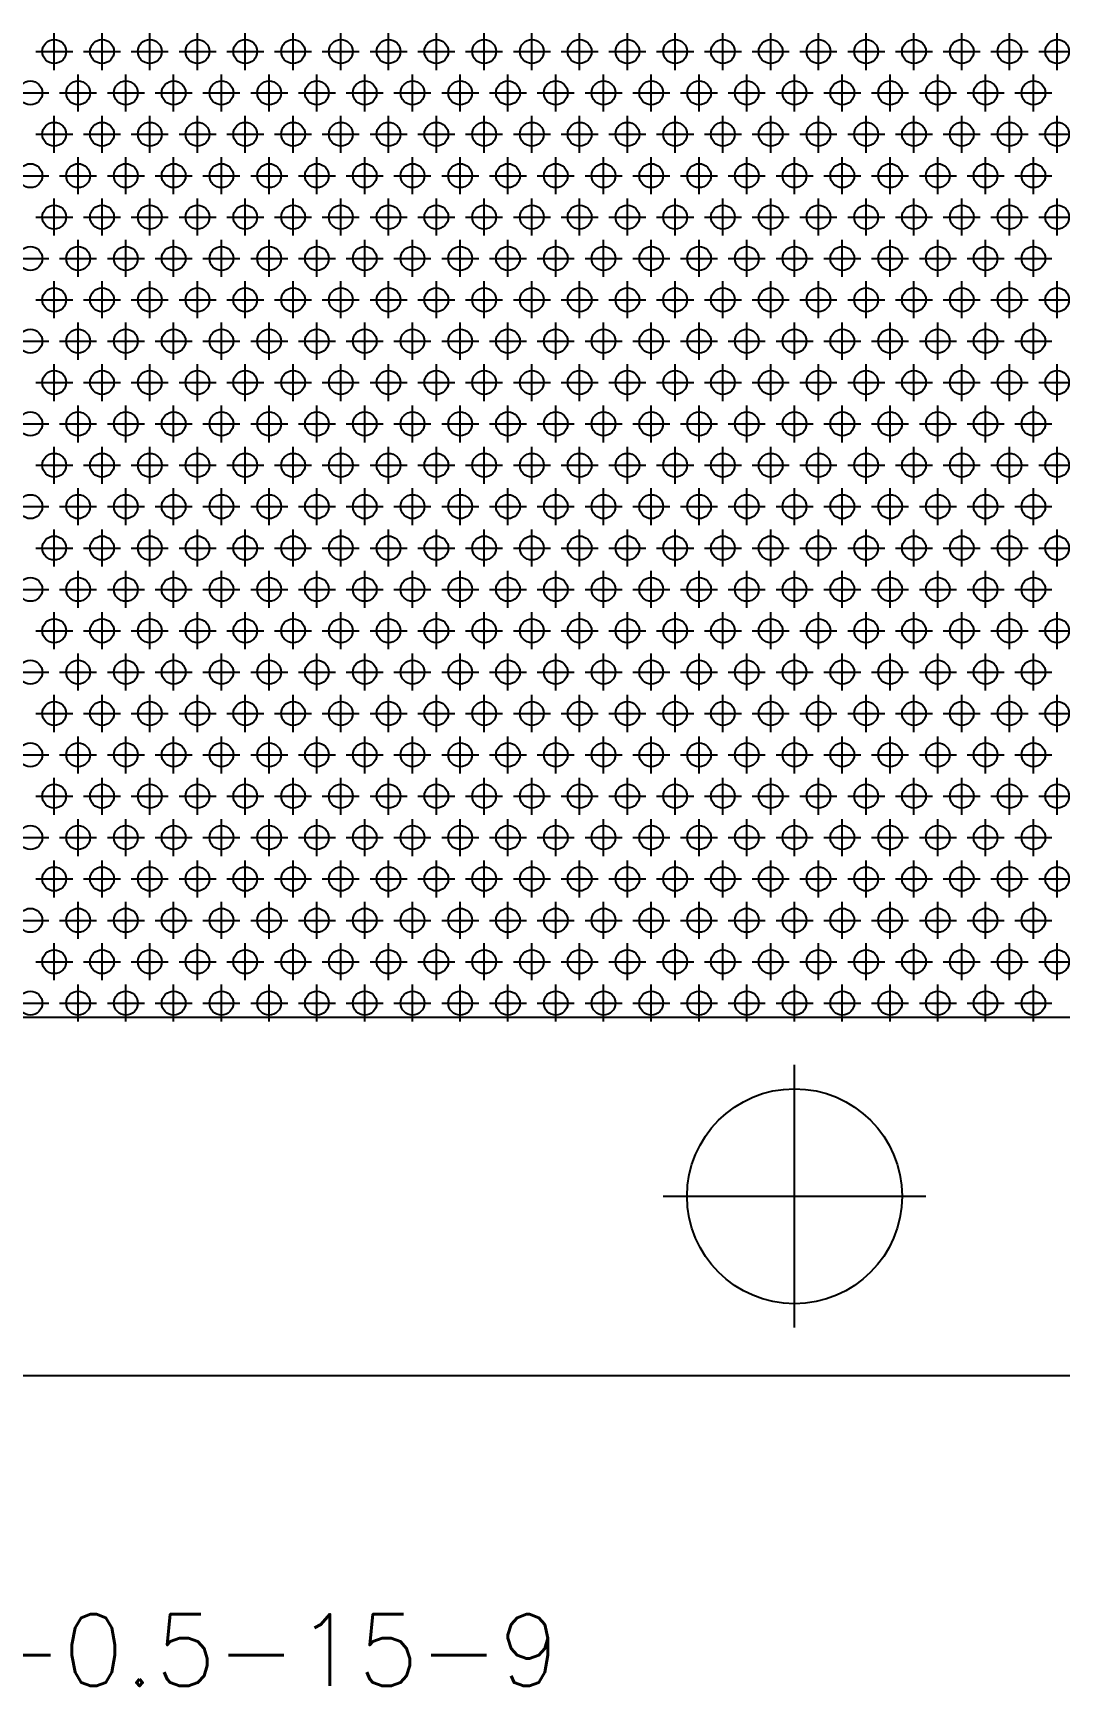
# Model space of a CAD drawing. Extents: x 0 to 172, y -8 to 133.
# Drawn here: x 43.1 to 86.1, y -3 to 66.2 of the extents above; entities that cross this region are included whole.
import ezdxf

# ---------------------------------------------------------------- set-up
doc = ezdxf.new("R2010")
doc.units = 0
doc.header["$LTSCALE"] = 0.5
doc.linetypes.add('CENTER', pattern=[50.8, 31.75, -6.35, 6.35, -6.35])
for name, color, linetype in [('MSM_CENTER', 1, 'CENTER'), ('MSM_CONTINUOUS', 7, 'CONTINUOUS'), ('MSM_PART_NUMBER', 7, 'CONTINUOUS')]:
    doc.layers.add(name, color=color, linetype=linetype)
doc.styles.get("Standard").update_dxf_attribs({"font": 'txt.shx', "height": 3, "bigfont": 'bigfont.shx'})

# ---------------------------------------------------------------- blocks, each defined once
blk = doc.blocks.new('*U35')
at = {"layer": 'MSM_PART_NUMBER'}
blk.add_text('PMUF8H1-150-100-0.5-15-9', height=3, dxfattribs=at).set_placement((0, -3))

msp = doc.modelspace()

# ---------------------------------------------------------------- linework, layer by layer
at = {"layer": 'MSM_CENTER'}
for p, q in [((44, 64.651), (44, 66.201)), ((46, 64.651), (46, 66.201)), ((48, 64.651), (48, 66.201)), ((50, 64.651), (50, 66.201)), ((52, 64.651), (52, 66.201)), ((54, 64.651), (54, 66.201)), ((56, 64.651), (56, 66.201)), ((58, 64.651), (58, 66.201)), ((60, 64.651), (60, 66.201)), ((62, 64.651), (62, 66.201)), ((64, 64.651), (64, 66.201)), ((66, 64.651), (66, 66.201)), ((68, 64.651), (68, 66.201)), ((70, 64.651), (70, 66.201)), ((72, 64.651), (72, 66.201)), ((74, 64.651), (74, 66.201)), ((76, 64.651), (76, 66.201)), ((78, 64.651), (78, 66.201)), ((80, 64.651), (80, 66.201)), ((82, 64.651), (82, 66.201)), ((84, 64.651), (84, 66.201)), ((86, 64.651), (86, 66.201)), ((43.225, 65.426), (44.775, 65.426)), ((45.225, 65.426), (46.775, 65.426)), ((47.225, 65.426), (48.775, 65.426)), ((49.225, 65.426), (50.775, 65.426)), ((51.225, 65.426), (52.775, 65.426)), ((53.225, 65.426), (54.775, 65.426)), ((55.225, 65.426), (56.775, 65.426)), ((57.225, 65.426), (58.775, 65.426)), ((59.225, 65.426), (60.775, 65.426)), ((61.225, 65.426), (62.775, 65.426)), ((63.225, 65.426), (64.775, 65.426)), ((65.225, 65.426), (66.775, 65.426)), ((67.225, 65.426), (68.775, 65.426)), ((69.225, 65.426), (70.775, 65.426)), ((71.225, 65.426), (72.775, 65.426)), ((73.225, 65.426), (74.775, 65.426)), ((75.225, 65.426), (76.775, 65.426)), ((77.225, 65.426), (78.775, 65.426)), ((79.225, 65.426), (80.775, 65.426)), ((81.225, 65.426), (82.775, 65.426)), ((83.225, 65.426), (84.775, 65.426)), ((85.225, 65.426), (86.775, 65.426)), ((45, 62.919), (45, 64.469)), ((47, 62.919), (47, 64.469)), ((49, 62.919), (49, 64.469)), ((51, 62.919), (51, 64.469)), ((53, 62.919), (53, 64.469)), ((55, 62.919), (55, 64.469)), ((57, 62.919), (57, 64.469)), ((59, 62.919), (59, 64.469)), ((61, 62.919), (61, 64.469)), ((63, 62.919), (63, 64.469)), ((65, 62.919), (65, 64.469)), ((67, 62.919), (67, 64.469)), ((69, 62.919), (69, 64.469)), ((71, 62.919), (71, 64.469)), ((73, 62.919), (73, 64.469)), ((75, 62.919), (75, 64.469)), ((77, 62.919), (77, 64.469)), ((79, 62.919), (79, 64.469)), ((81, 62.919), (81, 64.469)), ((83, 62.919), (83, 64.469)), ((85, 62.919), (85, 64.469)), ((42.225, 63.694), (43.775, 63.694)), ((44.225, 63.694), (45.775, 63.694)), ((46.225, 63.694), (47.775, 63.694)), ((48.225, 63.694), (49.775, 63.694)), ((50.225, 63.694), (51.775, 63.694)), ((52.225, 63.694), (53.775, 63.694)), ((54.225, 63.694), (55.775, 63.694)), ((56.225, 63.694), (57.775, 63.694)), ((58.225, 63.694), (59.775, 63.694)), ((60.225, 63.694), (61.775, 63.694)), ((62.225, 63.694), (63.775, 63.694)), ((64.225, 63.694), (65.775, 63.694)), ((66.225, 63.694), (67.775, 63.694)), ((68.225, 63.694), (69.775, 63.694)), ((70.225, 63.694), (71.775, 63.694)), ((72.225, 63.694), (73.775, 63.694)), ((74.225, 63.694), (75.775, 63.694)), ((76.225, 63.694), (77.775, 63.694)), ((78.225, 63.694), (79.775, 63.694)), ((80.225, 63.694), (81.775, 63.694)), ((82.225, 63.694), (83.775, 63.694)), ((84.225, 63.694), (85.775, 63.694)), ((44, 61.187), (44, 62.737)), ((46, 61.187), (46, 62.737)), ((48, 61.187), (48, 62.737)), ((50, 61.187), (50, 62.737)), ((52, 61.187), (52, 62.737)), ((54, 61.187), (54, 62.737)), ((56, 61.187), (56, 62.737)), ((58, 61.187), (58, 62.737)), ((60, 61.187), (60, 62.737)), ((62, 61.187), (62, 62.737)), ((64, 61.187), (64, 62.737)), ((66, 61.187), (66, 62.737)), ((68, 61.187), (68, 62.737)), ((70, 61.187), (70, 62.737)), ((72, 61.187), (72, 62.737)), ((74, 61.187), (74, 62.737)), ((76, 61.187), (76, 62.737)), ((78, 61.187), (78, 62.737)), ((80, 61.187), (80, 62.737)), ((82, 61.187), (82, 62.737)), ((84, 61.187), (84, 62.737)), ((86, 61.187), (86, 62.737)), ((43.225, 61.962), (44.775, 61.962)), ((45.225, 61.962), (46.775, 61.962)), ((47.225, 61.962), (48.775, 61.962)), ((49.225, 61.962), (50.775, 61.962)), ((51.225, 61.962), (52.775, 61.962)), ((53.225, 61.962), (54.775, 61.962)), ((55.225, 61.962), (56.775, 61.962)), ((57.225, 61.962), (58.775, 61.962)), ((59.225, 61.962), (60.775, 61.962)), ((61.225, 61.962), (62.775, 61.962)), ((63.225, 61.962), (64.775, 61.962)), ((65.225, 61.962), (66.775, 61.962)), ((67.225, 61.962), (68.775, 61.962)), ((69.225, 61.962), (70.775, 61.962)), ((71.225, 61.962), (72.775, 61.962)), ((73.225, 61.962), (74.775, 61.962)), ((75.225, 61.962), (76.775, 61.962)), ((77.225, 61.962), (78.775, 61.962)), ((79.225, 61.962), (80.775, 61.962)), ((81.225, 61.962), (82.775, 61.962)), ((83.225, 61.962), (84.775, 61.962)), ((85.225, 61.962), (86.775, 61.962)), ((45, 59.454), (45, 61.004)), ((47, 59.454), (47, 61.004)), ((49, 59.454), (49, 61.004)), ((51, 59.454), (51, 61.004)), ((53, 59.454), (53, 61.004)), ((55, 59.454), (55, 61.004)), ((57, 59.454), (57, 61.004)), ((59, 59.454), (59, 61.004)), ((61, 59.454), (61, 61.004)), ((63, 59.454), (63, 61.004)), ((65, 59.454), (65, 61.004)), ((67, 59.454), (67, 61.004)), ((69, 59.454), (69, 61.004)), ((71, 59.454), (71, 61.004)), ((73, 59.454), (73, 61.004)), ((75, 59.454), (75, 61.004)), ((77, 59.454), (77, 61.004)), ((79, 59.454), (79, 61.004)), ((81, 59.454), (81, 61.004)), ((83, 59.454), (83, 61.004)), ((85, 59.454), (85, 61.004)), ((42.225, 60.229), (43.775, 60.229)), ((44.225, 60.229), (45.775, 60.229)), ((46.225, 60.229), (47.775, 60.229)), ((48.225, 60.229), (49.775, 60.229)), ((50.225, 60.229), (51.775, 60.229)), ((52.225, 60.229), (53.775, 60.229)), ((54.225, 60.229), (55.775, 60.229)), ((56.225, 60.229), (57.775, 60.229)), ((58.225, 60.229), (59.775, 60.229)), ((60.225, 60.229), (61.775, 60.229)), ((62.225, 60.229), (63.775, 60.229)), ((64.225, 60.229), (65.775, 60.229)), ((66.225, 60.229), (67.775, 60.229)), ((68.225, 60.229), (69.775, 60.229)), ((70.225, 60.229), (71.775, 60.229)), ((72.225, 60.229), (73.775, 60.229)), ((74.225, 60.229), (75.775, 60.229)), ((76.225, 60.229), (77.775, 60.229)), ((78.225, 60.229), (79.775, 60.229)), ((80.225, 60.229), (81.775, 60.229)), ((82.225, 60.229), (83.775, 60.229)), ((84.225, 60.229), (85.775, 60.229)), ((44, 57.722), (44, 59.272)), ((46, 57.722), (46, 59.272)), ((48, 57.722), (48, 59.272)), ((50, 57.722), (50, 59.272)), ((52, 57.722), (52, 59.272)), ((54, 57.722), (54, 59.272)), ((56, 57.722), (56, 59.272)), ((58, 57.722), (58, 59.272)), ((60, 57.722), (60, 59.272)), ((62, 57.722), (62, 59.272)), ((64, 57.722), (64, 59.272)), ((66, 57.722), (66, 59.272)), ((68, 57.722), (68, 59.272)), ((70, 57.722), (70, 59.272)), ((72, 57.722), (72, 59.272)), ((74, 57.722), (74, 59.272)), ((76, 57.722), (76, 59.272)), ((78, 57.722), (78, 59.272)), ((80, 57.722), (80, 59.272)), ((82, 57.722), (82, 59.272)), ((84, 57.722), (84, 59.272)), ((86, 57.722), (86, 59.272)), ((43.225, 58.497), (44.775, 58.497)), ((45.225, 58.497), (46.775, 58.497)), ((47.225, 58.497), (48.775, 58.497)), ((49.225, 58.497), (50.775, 58.497)), ((51.225, 58.497), (52.775, 58.497)), ((53.225, 58.497), (54.775, 58.497)), ((55.225, 58.497), (56.775, 58.497)), ((57.225, 58.497), (58.775, 58.497)), ((59.225, 58.497), (60.775, 58.497)), ((61.225, 58.497), (62.775, 58.497)), ((63.225, 58.497), (64.775, 58.497)), ((65.225, 58.497), (66.775, 58.497)), ((67.225, 58.497), (68.775, 58.497)), ((69.225, 58.497), (70.775, 58.497)), ((71.225, 58.497), (72.775, 58.497)), ((73.225, 58.497), (74.775, 58.497)), ((75.225, 58.497), (76.775, 58.497)), ((77.225, 58.497), (78.775, 58.497)), ((79.225, 58.497), (80.775, 58.497)), ((81.225, 58.497), (82.775, 58.497)), ((83.225, 58.497), (84.775, 58.497)), ((85.225, 58.497), (86.775, 58.497)), ((45, 55.99), (45, 57.54)), ((47, 55.99), (47, 57.54)), ((49, 55.99), (49, 57.54)), ((51, 55.99), (51, 57.54)), ((53, 55.99), (53, 57.54)), ((55, 55.99), (55, 57.54)), ((57, 55.99), (57, 57.54)), ((59, 55.99), (59, 57.54)), ((61, 55.99), (61, 57.54)), ((63, 55.99), (63, 57.54)), ((65, 55.99), (65, 57.54)), ((67, 55.99), (67, 57.54)), ((69, 55.99), (69, 57.54)), ((71, 55.99), (71, 57.54)), ((73, 55.99), (73, 57.54)), ((75, 55.99), (75, 57.54)), ((77, 55.99), (77, 57.54)), ((79, 55.99), (79, 57.54)), ((81, 55.99), (81, 57.54)), ((83, 55.99), (83, 57.54)), ((85, 55.99), (85, 57.54)), ((42.225, 56.765), (43.775, 56.765)), ((44.225, 56.765), (45.775, 56.765)), ((46.225, 56.765), (47.775, 56.765)), ((48.225, 56.765), (49.775, 56.765)), ((50.225, 56.765), (51.775, 56.765)), ((52.225, 56.765), (53.775, 56.765)), ((54.225, 56.765), (55.775, 56.765)), ((56.225, 56.765), (57.775, 56.765)), ((58.225, 56.765), (59.775, 56.765)), ((60.225, 56.765), (61.775, 56.765)), ((62.225, 56.765), (63.775, 56.765)), ((64.225, 56.765), (65.775, 56.765)), ((66.225, 56.765), (67.775, 56.765)), ((68.225, 56.765), (69.775, 56.765)), ((70.225, 56.765), (71.775, 56.765)), ((72.225, 56.765), (73.775, 56.765)), ((74.225, 56.765), (75.775, 56.765)), ((76.225, 56.765), (77.775, 56.765)), ((78.225, 56.765), (79.775, 56.765)), ((80.225, 56.765), (81.775, 56.765)), ((82.225, 56.765), (83.775, 56.765)), ((84.225, 56.765), (85.775, 56.765)), ((44, 54.258), (44, 55.808)), ((46, 54.258), (46, 55.808)), ((48, 54.258), (48, 55.808)), ((50, 54.258), (50, 55.808)), ((52, 54.258), (52, 55.808)), ((54, 54.258), (54, 55.808)), ((56, 54.258), (56, 55.808)), ((58, 54.258), (58, 55.808)), ((60, 54.258), (60, 55.808)), ((62, 54.258), (62, 55.808)), ((64, 54.258), (64, 55.808)), ((66, 54.258), (66, 55.808)), ((68, 54.258), (68, 55.808)), ((70, 54.258), (70, 55.808)), ((72, 54.258), (72, 55.808)), ((74, 54.258), (74, 55.808)), ((76, 54.258), (76, 55.808)), ((78, 54.258), (78, 55.808)), ((80, 54.258), (80, 55.808)), ((82, 54.258), (82, 55.808)), ((84, 54.258), (84, 55.808)), ((86, 54.258), (86, 55.808)), ((43.225, 55.033), (44.775, 55.033)), ((45.225, 55.033), (46.775, 55.033)), ((47.225, 55.033), (48.775, 55.033)), ((49.225, 55.033), (50.775, 55.033)), ((51.225, 55.033), (52.775, 55.033)), ((53.225, 55.033), (54.775, 55.033)), ((55.225, 55.033), (56.775, 55.033)), ((57.225, 55.033), (58.775, 55.033)), ((59.225, 55.033), (60.775, 55.033)), ((61.225, 55.033), (62.775, 55.033)), ((63.225, 55.033), (64.775, 55.033)), ((65.225, 55.033), (66.775, 55.033)), ((67.225, 55.033), (68.775, 55.033)), ((69.225, 55.033), (70.775, 55.033)), ((71.225, 55.033), (72.775, 55.033)), ((73.225, 55.033), (74.775, 55.033)), ((75.225, 55.033), (76.775, 55.033)), ((77.225, 55.033), (78.775, 55.033)), ((79.225, 55.033), (80.775, 55.033)), ((81.225, 55.033), (82.775, 55.033)), ((83.225, 55.033), (84.775, 55.033)), ((85.225, 55.033), (86.775, 55.033)), ((45, 52.526), (45, 54.076)), ((47, 52.526), (47, 54.076)), ((49, 52.526), (49, 54.076)), ((51, 52.526), (51, 54.076)), ((53, 52.526), (53, 54.076)), ((55, 52.526), (55, 54.076)), ((57, 52.526), (57, 54.076)), ((59, 52.526), (59, 54.076)), ((61, 52.526), (61, 54.076)), ((63, 52.526), (63, 54.076)), ((65, 52.526), (65, 54.076)), ((67, 52.526), (67, 54.076)), ((69, 52.526), (69, 54.076)), ((71, 52.526), (71, 54.076)), ((73, 52.526), (73, 54.076)), ((75, 52.526), (75, 54.076)), ((77, 52.526), (77, 54.076)), ((79, 52.526), (79, 54.076)), ((81, 52.526), (81, 54.076)), ((83, 52.526), (83, 54.076)), ((85, 52.526), (85, 54.076)), ((42.225, 53.301), (43.775, 53.301)), ((44.225, 53.301), (45.775, 53.301)), ((46.225, 53.301), (47.775, 53.301)), ((48.225, 53.301), (49.775, 53.301)), ((50.225, 53.301), (51.775, 53.301)), ((52.225, 53.301), (53.775, 53.301)), ((54.225, 53.301), (55.775, 53.301)), ((56.225, 53.301), (57.775, 53.301)), ((58.225, 53.301), (59.775, 53.301)), ((60.225, 53.301), (61.775, 53.301)), ((62.225, 53.301), (63.775, 53.301)), ((64.225, 53.301), (65.775, 53.301)), ((66.225, 53.301), (67.775, 53.301)), ((68.225, 53.301), (69.775, 53.301)), ((70.225, 53.301), (71.775, 53.301)), ((72.225, 53.301), (73.775, 53.301)), ((74.225, 53.301), (75.775, 53.301)), ((76.225, 53.301), (77.775, 53.301)), ((78.225, 53.301), (79.775, 53.301)), ((80.225, 53.301), (81.775, 53.301)), ((82.225, 53.301), (83.775, 53.301)), ((84.225, 53.301), (85.775, 53.301)), ((44, 50.794), (44, 52.344)), ((46, 50.794), (46, 52.344)), ((48, 50.794), (48, 52.344)), ((50, 50.794), (50, 52.344)), ((52, 50.794), (52, 52.344)), ((54, 50.794), (54, 52.344)), ((56, 50.794), (56, 52.344)), ((58, 50.794), (58, 52.344)), ((60, 50.794), (60, 52.344)), ((62, 50.794), (62, 52.344)), ((64, 50.794), (64, 52.344)), ((66, 50.794), (66, 52.344)), ((68, 50.794), (68, 52.344)), ((70, 50.794), (70, 52.344)), ((72, 50.794), (72, 52.344)), ((74, 50.794), (74, 52.344)), ((76, 50.794), (76, 52.344)), ((78, 50.794), (78, 52.344)), ((80, 50.794), (80, 52.344)), ((82, 50.794), (82, 52.344)), ((84, 50.794), (84, 52.344)), ((86, 50.794), (86, 52.344)), ((43.225, 51.569), (44.775, 51.569)), ((45.225, 51.569), (46.775, 51.569)), ((47.225, 51.569), (48.775, 51.569)), ((49.225, 51.569), (50.775, 51.569)), ((51.225, 51.569), (52.775, 51.569)), ((53.225, 51.569), (54.775, 51.569)), ((55.225, 51.569), (56.775, 51.569)), ((57.225, 51.569), (58.775, 51.569)), ((59.225, 51.569), (60.775, 51.569)), ((61.225, 51.569), (62.775, 51.569)), ((63.225, 51.569), (64.775, 51.569)), ((65.225, 51.569), (66.775, 51.569)), ((67.225, 51.569), (68.775, 51.569)), ((69.225, 51.569), (70.775, 51.569)), ((71.225, 51.569), (72.775, 51.569)), ((73.225, 51.569), (74.775, 51.569)), ((75.225, 51.569), (76.775, 51.569)), ((77.225, 51.569), (78.775, 51.569)), ((79.225, 51.569), (80.775, 51.569)), ((81.225, 51.569), (82.775, 51.569)), ((83.225, 51.569), (84.775, 51.569)), ((85.225, 51.569), (86.775, 51.569)), ((45, 49.062), (45, 50.612)), ((47, 49.062), (47, 50.612)), ((49, 49.062), (49, 50.612)), ((51, 49.062), (51, 50.612)), ((53, 49.062), (53, 50.612)), ((55, 49.062), (55, 50.612)), ((57, 49.062), (57, 50.612)), ((59, 49.062), (59, 50.612)), ((61, 49.062), (61, 50.612)), ((63, 49.062), (63, 50.612)), ((65, 49.062), (65, 50.612)), ((67, 49.062), (67, 50.612)), ((69, 49.062), (69, 50.612)), ((71, 49.062), (71, 50.612)), ((73, 49.062), (73, 50.612)), ((75, 49.062), (75, 50.612)), ((77, 49.062), (77, 50.612)), ((79, 49.062), (79, 50.612)), ((81, 49.062), (81, 50.612)), ((83, 49.062), (83, 50.612)), ((85, 49.062), (85, 50.612)), ((42.225, 49.837), (43.775, 49.837)), ((44.225, 49.837), (45.775, 49.837)), ((46.225, 49.837), (47.775, 49.837)), ((48.225, 49.837), (49.775, 49.837)), ((50.225, 49.837), (51.775, 49.837)), ((52.225, 49.837), (53.775, 49.837)), ((54.225, 49.837), (55.775, 49.837)), ((56.225, 49.837), (57.775, 49.837)), ((58.225, 49.837), (59.775, 49.837)), ((60.225, 49.837), (61.775, 49.837)), ((62.225, 49.837), (63.775, 49.837)), ((64.225, 49.837), (65.775, 49.837)), ((66.225, 49.837), (67.775, 49.837)), ((68.225, 49.837), (69.775, 49.837)), ((70.225, 49.837), (71.775, 49.837)), ((72.225, 49.837), (73.775, 49.837)), ((74.225, 49.837), (75.775, 49.837)), ((76.225, 49.837), (77.775, 49.837)), ((78.225, 49.837), (79.775, 49.837)), ((80.225, 49.837), (81.775, 49.837)), ((82.225, 49.837), (83.775, 49.837)), ((84.225, 49.837), (85.775, 49.837)), ((44, 47.33), (44, 48.88)), ((46, 47.33), (46, 48.88)), ((48, 47.33), (48, 48.88)), ((50, 47.33), (50, 48.88)), ((52, 47.33), (52, 48.88)), ((54, 47.33), (54, 48.88)), ((56, 47.33), (56, 48.88)), ((58, 47.33), (58, 48.88)), ((60, 47.33), (60, 48.88)), ((62, 47.33), (62, 48.88)), ((64, 47.33), (64, 48.88)), ((66, 47.33), (66, 48.88)), ((68, 47.33), (68, 48.88)), ((70, 47.33), (70, 48.88)), ((72, 47.33), (72, 48.88)), ((74, 47.33), (74, 48.88)), ((76, 47.33), (76, 48.88)), ((78, 47.33), (78, 48.88)), ((80, 47.33), (80, 48.88)), ((82, 47.33), (82, 48.88)), ((84, 47.33), (84, 48.88)), ((86, 47.33), (86, 48.88)), ((43.225, 48.105), (44.775, 48.105)), ((45.225, 48.105), (46.775, 48.105)), ((47.225, 48.105), (48.775, 48.105)), ((49.225, 48.105), (50.775, 48.105)), ((51.225, 48.105), (52.775, 48.105)), ((53.225, 48.105), (54.775, 48.105)), ((55.225, 48.105), (56.775, 48.105)), ((57.225, 48.105), (58.775, 48.105)), ((59.225, 48.105), (60.775, 48.105)), ((61.225, 48.105), (62.775, 48.105)), ((63.225, 48.105), (64.775, 48.105)), ((65.225, 48.105), (66.775, 48.105)), ((67.225, 48.105), (68.775, 48.105)), ((69.225, 48.105), (70.775, 48.105)), ((71.225, 48.105), (72.775, 48.105)), ((73.225, 48.105), (74.775, 48.105)), ((75.225, 48.105), (76.775, 48.105)), ((77.225, 48.105), (78.775, 48.105)), ((79.225, 48.105), (80.775, 48.105)), ((81.225, 48.105), (82.775, 48.105)), ((83.225, 48.105), (84.775, 48.105)), ((85.225, 48.105), (86.775, 48.105)), ((45, 45.598), (45, 47.148)), ((47, 45.598), (47, 47.148)), ((49, 45.598), (49, 47.148)), ((51, 45.598), (51, 47.148)), ((53, 45.598), (53, 47.148)), ((55, 45.598), (55, 47.148)), ((57, 45.598), (57, 47.148)), ((59, 45.598), (59, 47.148)), ((61, 45.598), (61, 47.148)), ((63, 45.598), (63, 47.148)), ((65, 45.598), (65, 47.148)), ((67, 45.598), (67, 47.148)), ((69, 45.598), (69, 47.148)), ((71, 45.598), (71, 47.148)), ((73, 45.598), (73, 47.148)), ((75, 45.598), (75, 47.148)), ((77, 45.598), (77, 47.148)), ((79, 45.598), (79, 47.148)), ((81, 45.598), (81, 47.148)), ((83, 45.598), (83, 47.148)), ((85, 45.598), (85, 47.148)), ((42.225, 46.373), (43.775, 46.373)), ((44.225, 46.373), (45.775, 46.373)), ((46.225, 46.373), (47.775, 46.373)), ((48.225, 46.373), (49.775, 46.373)), ((50.225, 46.373), (51.775, 46.373)), ((52.225, 46.373), (53.775, 46.373)), ((54.225, 46.373), (55.775, 46.373)), ((56.225, 46.373), (57.775, 46.373)), ((58.225, 46.373), (59.775, 46.373)), ((60.225, 46.373), (61.775, 46.373)), ((62.225, 46.373), (63.775, 46.373)), ((64.225, 46.373), (65.775, 46.373)), ((66.225, 46.373), (67.775, 46.373)), ((68.225, 46.373), (69.775, 46.373)), ((70.225, 46.373), (71.775, 46.373)), ((72.225, 46.373), (73.775, 46.373)), ((74.225, 46.373), (75.775, 46.373)), ((76.225, 46.373), (77.775, 46.373)), ((78.225, 46.373), (79.775, 46.373)), ((80.225, 46.373), (81.775, 46.373)), ((82.225, 46.373), (83.775, 46.373)), ((84.225, 46.373), (85.775, 46.373)), ((44, 43.866), (44, 45.416)), ((46, 43.866), (46, 45.416)), ((48, 43.866), (48, 45.416)), ((50, 43.866), (50, 45.416)), ((52, 43.866), (52, 45.416)), ((54, 43.866), (54, 45.416)), ((56, 43.866), (56, 45.416)), ((58, 43.866), (58, 45.416)), ((60, 43.866), (60, 45.416)), ((62, 43.866), (62, 45.416)), ((64, 43.866), (64, 45.416)), ((66, 43.866), (66, 45.416)), ((68, 43.866), (68, 45.416)), ((70, 43.866), (70, 45.416)), ((72, 43.866), (72, 45.416)), ((74, 43.866), (74, 45.416)), ((76, 43.866), (76, 45.416)), ((78, 43.866), (78, 45.416)), ((80, 43.866), (80, 45.416)), ((82, 43.866), (82, 45.416)), ((84, 43.866), (84, 45.416)), ((86, 43.866), (86, 45.416)), ((43.225, 44.641), (44.775, 44.641)), ((45.225, 44.641), (46.775, 44.641)), ((47.225, 44.641), (48.775, 44.641)), ((49.225, 44.641), (50.775, 44.641)), ((51.225, 44.641), (52.775, 44.641)), ((53.225, 44.641), (54.775, 44.641)), ((55.225, 44.641), (56.775, 44.641)), ((57.225, 44.641), (58.775, 44.641)), ((59.225, 44.641), (60.775, 44.641)), ((61.225, 44.641), (62.775, 44.641)), ((63.225, 44.641), (64.775, 44.641)), ((65.225, 44.641), (66.775, 44.641)), ((67.225, 44.641), (68.775, 44.641)), ((69.225, 44.641), (70.775, 44.641)), ((71.225, 44.641), (72.775, 44.641)), ((73.225, 44.641), (74.775, 44.641)), ((75.225, 44.641), (76.775, 44.641)), ((77.225, 44.641), (78.775, 44.641)), ((79.225, 44.641), (80.775, 44.641)), ((81.225, 44.641), (82.775, 44.641)), ((83.225, 44.641), (84.775, 44.641)), ((85.225, 44.641), (86.775, 44.641)), ((45, 42.134), (45, 43.684)), ((47, 42.134), (47, 43.684)), ((49, 42.134), (49, 43.684)), ((51, 42.134), (51, 43.684)), ((53, 42.134), (53, 43.684)), ((55, 42.134), (55, 43.684)), ((57, 42.134), (57, 43.684)), ((59, 42.134), (59, 43.684)), ((61, 42.134), (61, 43.684)), ((63, 42.134), (63, 43.684)), ((65, 42.134), (65, 43.684)), ((67, 42.134), (67, 43.684)), ((69, 42.134), (69, 43.684)), ((71, 42.134), (71, 43.684)), ((73, 42.134), (73, 43.684)), ((75, 42.134), (75, 43.684)), ((77, 42.134), (77, 43.684)), ((79, 42.134), (79, 43.684)), ((81, 42.134), (81, 43.684)), ((83, 42.134), (83, 43.684)), ((85, 42.134), (85, 43.684)), ((42.225, 42.909), (43.775, 42.909)), ((44.225, 42.909), (45.775, 42.909)), ((46.225, 42.909), (47.775, 42.909)), ((48.225, 42.909), (49.775, 42.909)), ((50.225, 42.909), (51.775, 42.909)), ((52.225, 42.909), (53.775, 42.909)), ((54.225, 42.909), (55.775, 42.909)), ((56.225, 42.909), (57.775, 42.909)), ((58.225, 42.909), (59.775, 42.909)), ((60.225, 42.909), (61.775, 42.909)), ((62.225, 42.909), (63.775, 42.909)), ((64.225, 42.909), (65.775, 42.909)), ((66.225, 42.909), (67.775, 42.909)), ((68.225, 42.909), (69.775, 42.909)), ((70.225, 42.909), (71.775, 42.909)), ((72.225, 42.909), (73.775, 42.909)), ((74.225, 42.909), (75.775, 42.909)), ((76.225, 42.909), (77.775, 42.909)), ((78.225, 42.909), (79.775, 42.909)), ((80.225, 42.909), (81.775, 42.909)), ((82.225, 42.909), (83.775, 42.909)), ((84.225, 42.909), (85.775, 42.909)), ((44, 40.402), (44, 41.952)), ((46, 40.402), (46, 41.952)), ((48, 40.402), (48, 41.952)), ((50, 40.402), (50, 41.952)), ((52, 40.402), (52, 41.952)), ((54, 40.402), (54, 41.952)), ((56, 40.402), (56, 41.952)), ((58, 40.402), (58, 41.952)), ((60, 40.402), (60, 41.952)), ((62, 40.402), (62, 41.952)), ((64, 40.402), (64, 41.952)), ((66, 40.402), (66, 41.952)), ((68, 40.402), (68, 41.952)), ((70, 40.402), (70, 41.952)), ((72, 40.402), (72, 41.952)), ((74, 40.402), (74, 41.952)), ((76, 40.402), (76, 41.952)), ((78, 40.402), (78, 41.952)), ((80, 40.402), (80, 41.952)), ((82, 40.402), (82, 41.952)), ((84, 40.402), (84, 41.952)), ((86, 40.402), (86, 41.952)), ((43.225, 41.177), (44.775, 41.177)), ((45.225, 41.177), (46.775, 41.177)), ((47.225, 41.177), (48.775, 41.177)), ((49.225, 41.177), (50.775, 41.177)), ((51.225, 41.177), (52.775, 41.177)), ((53.225, 41.177), (54.775, 41.177)), ((55.225, 41.177), (56.775, 41.177)), ((57.225, 41.177), (58.775, 41.177)), ((59.225, 41.177), (60.775, 41.177)), ((61.225, 41.177), (62.775, 41.177)), ((63.225, 41.177), (64.775, 41.177)), ((65.225, 41.177), (66.775, 41.177)), ((67.225, 41.177), (68.775, 41.177)), ((69.225, 41.177), (70.775, 41.177)), ((71.225, 41.177), (72.775, 41.177)), ((73.225, 41.177), (74.775, 41.177)), ((75.225, 41.177), (76.775, 41.177)), ((77.225, 41.177), (78.775, 41.177)), ((79.225, 41.177), (80.775, 41.177)), ((81.225, 41.177), (82.775, 41.177)), ((83.225, 41.177), (84.775, 41.177)), ((85.225, 41.177), (86.775, 41.177)), ((45, 38.67), (45, 40.22)), ((47, 38.67), (47, 40.22)), ((49, 38.67), (49, 40.22)), ((51, 38.67), (51, 40.22)), ((53, 38.67), (53, 40.22)), ((55, 38.67), (55, 40.22)), ((57, 38.67), (57, 40.22)), ((59, 38.67), (59, 40.22)), ((61, 38.67), (61, 40.22)), ((63, 38.67), (63, 40.22)), ((65, 38.67), (65, 40.22)), ((67, 38.67), (67, 40.22)), ((69, 38.67), (69, 40.22)), ((71, 38.67), (71, 40.22)), ((73, 38.67), (73, 40.22)), ((75, 38.67), (75, 40.22)), ((77, 38.67), (77, 40.22)), ((79, 38.67), (79, 40.22)), ((81, 38.67), (81, 40.22)), ((83, 38.67), (83, 40.22)), ((85, 38.67), (85, 40.22)), ((42.225, 39.445), (43.775, 39.445)), ((44.225, 39.445), (45.775, 39.445)), ((46.225, 39.445), (47.775, 39.445)), ((48.225, 39.445), (49.775, 39.445)), ((50.225, 39.445), (51.775, 39.445)), ((52.225, 39.445), (53.775, 39.445)), ((54.225, 39.445), (55.775, 39.445)), ((56.225, 39.445), (57.775, 39.445)), ((58.225, 39.445), (59.775, 39.445)), ((60.225, 39.445), (61.775, 39.445)), ((62.225, 39.445), (63.775, 39.445)), ((64.225, 39.445), (65.775, 39.445)), ((66.225, 39.445), (67.775, 39.445)), ((68.225, 39.445), (69.775, 39.445)), ((70.225, 39.445), (71.775, 39.445)), ((72.225, 39.445), (73.775, 39.445)), ((74.225, 39.445), (75.775, 39.445)), ((76.225, 39.445), (77.775, 39.445)), ((78.225, 39.445), (79.775, 39.445)), ((80.225, 39.445), (81.775, 39.445)), ((82.225, 39.445), (83.775, 39.445)), ((84.225, 39.445), (85.775, 39.445)), ((44, 36.938), (44, 38.488)), ((46, 36.938), (46, 38.488)), ((48, 36.938), (48, 38.488)), ((50, 36.938), (50, 38.488)), ((52, 36.938), (52, 38.488)), ((54, 36.938), (54, 38.488)), ((56, 36.938), (56, 38.488)), ((58, 36.938), (58, 38.488)), ((60, 36.938), (60, 38.488)), ((62, 36.938), (62, 38.488)), ((64, 36.938), (64, 38.488)), ((66, 36.938), (66, 38.488)), ((68, 36.938), (68, 38.488)), ((70, 36.938), (70, 38.488)), ((72, 36.938), (72, 38.488)), ((74, 36.938), (74, 38.488)), ((76, 36.938), (76, 38.488)), ((78, 36.938), (78, 38.488)), ((80, 36.938), (80, 38.488)), ((82, 36.938), (82, 38.488)), ((84, 36.938), (84, 38.488)), ((86, 36.938), (86, 38.488)), ((43.225, 37.713), (44.775, 37.713)), ((45.225, 37.713), (46.775, 37.713)), ((47.225, 37.713), (48.775, 37.713)), ((49.225, 37.713), (50.775, 37.713)), ((51.225, 37.713), (52.775, 37.713)), ((53.225, 37.713), (54.775, 37.713)), ((55.225, 37.713), (56.775, 37.713)), ((57.225, 37.713), (58.775, 37.713)), ((59.225, 37.713), (60.775, 37.713)), ((61.225, 37.713), (62.775, 37.713)), ((63.225, 37.713), (64.775, 37.713)), ((65.225, 37.713), (66.775, 37.713)), ((67.225, 37.713), (68.775, 37.713)), ((69.225, 37.713), (70.775, 37.713)), ((71.225, 37.713), (72.775, 37.713)), ((73.225, 37.713), (74.775, 37.713)), ((75.225, 37.713), (76.775, 37.713)), ((77.225, 37.713), (78.775, 37.713)), ((79.225, 37.713), (80.775, 37.713)), ((81.225, 37.713), (82.775, 37.713)), ((83.225, 37.713), (84.775, 37.713)), ((85.225, 37.713), (86.775, 37.713)), ((45, 35.206), (45, 36.756)), ((47, 35.206), (47, 36.756)), ((49, 35.206), (49, 36.756)), ((51, 35.206), (51, 36.756)), ((53, 35.206), (53, 36.756)), ((55, 35.206), (55, 36.756)), ((57, 35.206), (57, 36.756)), ((59, 35.206), (59, 36.756)), ((61, 35.206), (61, 36.756)), ((63, 35.206), (63, 36.756)), ((65, 35.206), (65, 36.756)), ((67, 35.206), (67, 36.756)), ((69, 35.206), (69, 36.756)), ((71, 35.206), (71, 36.756)), ((73, 35.206), (73, 36.756)), ((75, 35.206), (75, 36.756)), ((77, 35.206), (77, 36.756)), ((79, 35.206), (79, 36.756)), ((81, 35.206), (81, 36.756)), ((83, 35.206), (83, 36.756)), ((85, 35.206), (85, 36.756)), ((42.225, 35.981), (43.775, 35.981)), ((44.225, 35.981), (45.775, 35.981)), ((46.225, 35.981), (47.775, 35.981)), ((48.225, 35.981), (49.775, 35.981)), ((50.225, 35.981), (51.775, 35.981)), ((52.225, 35.981), (53.775, 35.981)), ((54.225, 35.981), (55.775, 35.981)), ((56.225, 35.981), (57.775, 35.981)), ((58.225, 35.981), (59.775, 35.981)), ((60.225, 35.981), (61.775, 35.981)), ((62.225, 35.981), (63.775, 35.981)), ((64.225, 35.981), (65.775, 35.981)), ((66.225, 35.981), (67.775, 35.981)), ((68.225, 35.981), (69.775, 35.981)), ((70.225, 35.981), (71.775, 35.981)), ((72.225, 35.981), (73.775, 35.981)), ((74.225, 35.981), (75.775, 35.981)), ((76.225, 35.981), (77.775, 35.981)), ((78.225, 35.981), (79.775, 35.981)), ((80.225, 35.981), (81.775, 35.981)), ((82.225, 35.981), (83.775, 35.981)), ((84.225, 35.981), (85.775, 35.981)), ((44, 33.474), (44, 35.024)), ((46, 33.474), (46, 35.024)), ((48, 33.474), (48, 35.024)), ((50, 33.474), (50, 35.024)), ((52, 33.474), (52, 35.024)), ((54, 33.474), (54, 35.024)), ((56, 33.474), (56, 35.024)), ((58, 33.474), (58, 35.024)), ((60, 33.474), (60, 35.024)), ((62, 33.474), (62, 35.024)), ((64, 33.474), (64, 35.024)), ((66, 33.474), (66, 35.024)), ((68, 33.474), (68, 35.024)), ((70, 33.474), (70, 35.024)), ((72, 33.474), (72, 35.024)), ((74, 33.474), (74, 35.024)), ((76, 33.474), (76, 35.024)), ((78, 33.474), (78, 35.024)), ((80, 33.474), (80, 35.024)), ((82, 33.474), (82, 35.024)), ((84, 33.474), (84, 35.024)), ((86, 33.474), (86, 35.024)), ((43.225, 34.249), (44.775, 34.249)), ((45.225, 34.249), (46.775, 34.249)), ((47.225, 34.249), (48.775, 34.249)), ((49.225, 34.249), (50.775, 34.249)), ((51.225, 34.249), (52.775, 34.249)), ((53.225, 34.249), (54.775, 34.249)), ((55.225, 34.249), (56.775, 34.249)), ((57.225, 34.249), (58.775, 34.249)), ((59.225, 34.249), (60.775, 34.249)), ((61.225, 34.249), (62.775, 34.249)), ((63.225, 34.249), (64.775, 34.249)), ((65.225, 34.249), (66.775, 34.249)), ((67.225, 34.249), (68.775, 34.249)), ((69.225, 34.249), (70.775, 34.249)), ((71.225, 34.249), (72.775, 34.249)), ((73.225, 34.249), (74.775, 34.249)), ((75.225, 34.249), (76.775, 34.249)), ((77.225, 34.249), (78.775, 34.249)), ((79.225, 34.249), (80.775, 34.249)), ((81.225, 34.249), (82.775, 34.249)), ((83.225, 34.249), (84.775, 34.249)), ((85.225, 34.249), (86.775, 34.249)), ((45, 31.742), (45, 33.292)), ((47, 31.742), (47, 33.292)), ((49, 31.742), (49, 33.292)), ((51, 31.742), (51, 33.292)), ((53, 31.742), (53, 33.292)), ((55, 31.742), (55, 33.292)), ((57, 31.742), (57, 33.292)), ((59, 31.742), (59, 33.292)), ((61, 31.742), (61, 33.292)), ((63, 31.742), (63, 33.292)), ((65, 31.742), (65, 33.292)), ((67, 31.742), (67, 33.292)), ((69, 31.742), (69, 33.292)), ((71, 31.742), (71, 33.292)), ((73, 31.742), (73, 33.292)), ((75, 31.742), (75, 33.292)), ((77, 31.742), (77, 33.292)), ((79, 31.742), (79, 33.292)), ((81, 31.742), (81, 33.292)), ((83, 31.742), (83, 33.292)), ((85, 31.742), (85, 33.292)), ((42.225, 32.517), (43.775, 32.517)), ((44.225, 32.517), (45.775, 32.517)), ((46.225, 32.517), (47.775, 32.517)), ((48.225, 32.517), (49.775, 32.517)), ((50.225, 32.517), (51.775, 32.517)), ((52.225, 32.517), (53.775, 32.517)), ((54.225, 32.517), (55.775, 32.517)), ((56.225, 32.517), (57.775, 32.517)), ((58.225, 32.517), (59.775, 32.517)), ((60.225, 32.517), (61.775, 32.517)), ((62.225, 32.517), (63.775, 32.517)), ((64.225, 32.517), (65.775, 32.517)), ((66.225, 32.517), (67.775, 32.517)), ((68.225, 32.517), (69.775, 32.517)), ((70.225, 32.517), (71.775, 32.517)), ((72.225, 32.517), (73.775, 32.517)), ((74.225, 32.517), (75.775, 32.517)), ((76.225, 32.517), (77.775, 32.517)), ((78.225, 32.517), (79.775, 32.517)), ((80.225, 32.517), (81.775, 32.517)), ((82.225, 32.517), (83.775, 32.517)), ((84.225, 32.517), (85.775, 32.517)), ((44, 30.01), (44, 31.56)), ((46, 30.01), (46, 31.56)), ((48, 30.01), (48, 31.56)), ((50, 30.01), (50, 31.56)), ((52, 30.01), (52, 31.56)), ((54, 30.01), (54, 31.56)), ((56, 30.01), (56, 31.56)), ((58, 30.01), (58, 31.56)), ((60, 30.01), (60, 31.56)), ((62, 30.01), (62, 31.56)), ((64, 30.01), (64, 31.56)), ((66, 30.01), (66, 31.56)), ((68, 30.01), (68, 31.56)), ((70, 30.01), (70, 31.56)), ((72, 30.01), (72, 31.56)), ((74, 30.01), (74, 31.56)), ((76, 30.01), (76, 31.56)), ((78, 30.01), (78, 31.56)), ((80, 30.01), (80, 31.56)), ((82, 30.01), (82, 31.56)), ((84, 30.01), (84, 31.56)), ((86, 30.01), (86, 31.56)), ((43.225, 30.785), (44.775, 30.785)), ((45.225, 30.785), (46.775, 30.785)), ((47.225, 30.785), (48.775, 30.785)), ((49.225, 30.785), (50.775, 30.785)), ((51.225, 30.785), (52.775, 30.785)), ((53.225, 30.785), (54.775, 30.785)), ((55.225, 30.785), (56.775, 30.785)), ((57.225, 30.785), (58.775, 30.785)), ((59.225, 30.785), (60.775, 30.785)), ((61.225, 30.785), (62.775, 30.785)), ((63.225, 30.785), (64.775, 30.785)), ((65.225, 30.785), (66.775, 30.785)), ((67.225, 30.785), (68.775, 30.785)), ((69.225, 30.785), (70.775, 30.785)), ((71.225, 30.785), (72.775, 30.785)), ((73.225, 30.785), (74.775, 30.785)), ((75.225, 30.785), (76.775, 30.785)), ((77.225, 30.785), (78.775, 30.785)), ((79.225, 30.785), (80.775, 30.785)), ((81.225, 30.785), (82.775, 30.785)), ((83.225, 30.785), (84.775, 30.785)), ((85.225, 30.785), (86.775, 30.785)), ((45, 28.278), (45, 29.828)), ((47, 28.278), (47, 29.828)), ((49, 28.278), (49, 29.828)), ((51, 28.278), (51, 29.828)), ((53, 28.278), (53, 29.828)), ((55, 28.278), (55, 29.828)), ((57, 28.278), (57, 29.828)), ((59, 28.278), (59, 29.828)), ((61, 28.278), (61, 29.828)), ((63, 28.278), (63, 29.828)), ((65, 28.278), (65, 29.828)), ((67, 28.278), (67, 29.828)), ((69, 28.278), (69, 29.828)), ((71, 28.278), (71, 29.828)), ((73, 28.278), (73, 29.828)), ((75, 28.278), (75, 29.828)), ((77, 28.278), (77, 29.828)), ((79, 28.278), (79, 29.828)), ((81, 28.278), (81, 29.828)), ((83, 28.278), (83, 29.828)), ((85, 28.278), (85, 29.828)), ((42.225, 29.053), (43.775, 29.053)), ((44.225, 29.053), (45.775, 29.053)), ((46.225, 29.053), (47.775, 29.053)), ((48.225, 29.053), (49.775, 29.053)), ((50.225, 29.053), (51.775, 29.053)), ((52.225, 29.053), (53.775, 29.053)), ((54.225, 29.053), (55.775, 29.053)), ((56.225, 29.053), (57.775, 29.053)), ((58.225, 29.053), (59.775, 29.053)), ((60.225, 29.053), (61.775, 29.053)), ((62.225, 29.053), (63.775, 29.053)), ((64.225, 29.053), (65.775, 29.053)), ((66.225, 29.053), (67.775, 29.053)), ((68.225, 29.053), (69.775, 29.053)), ((70.225, 29.053), (71.775, 29.053)), ((72.225, 29.053), (73.775, 29.053)), ((74.225, 29.053), (75.775, 29.053)), ((76.225, 29.053), (77.775, 29.053)), ((78.225, 29.053), (79.775, 29.053)), ((80.225, 29.053), (81.775, 29.053)), ((82.225, 29.053), (83.775, 29.053)), ((84.225, 29.053), (85.775, 29.053)), ((44, 26.546), (44, 28.096)), ((46, 26.546), (46, 28.096)), ((48, 26.546), (48, 28.096)), ((50, 26.546), (50, 28.096)), ((52, 26.546), (52, 28.096)), ((54, 26.546), (54, 28.096)), ((56, 26.546), (56, 28.096)), ((58, 26.546), (58, 28.096)), ((60, 26.546), (60, 28.096)), ((62, 26.546), (62, 28.096)), ((64, 26.546), (64, 28.096)), ((66, 26.546), (66, 28.096)), ((68, 26.546), (68, 28.096)), ((70, 26.546), (70, 28.096)), ((72, 26.546), (72, 28.096)), ((74, 26.546), (74, 28.096)), ((76, 26.546), (76, 28.096)), ((78, 26.546), (78, 28.096)), ((80, 26.546), (80, 28.096)), ((82, 26.546), (82, 28.096)), ((84, 26.546), (84, 28.096)), ((86, 26.546), (86, 28.096)), ((43.225, 27.321), (44.775, 27.321)), ((45.225, 27.321), (46.775, 27.321)), ((47.225, 27.321), (48.775, 27.321)), ((49.225, 27.321), (50.775, 27.321)), ((51.225, 27.321), (52.775, 27.321)), ((53.225, 27.321), (54.775, 27.321)), ((55.225, 27.321), (56.775, 27.321)), ((57.225, 27.321), (58.775, 27.321)), ((59.225, 27.321), (60.775, 27.321)), ((61.225, 27.321), (62.775, 27.321)), ((63.225, 27.321), (64.775, 27.321)), ((65.225, 27.321), (66.775, 27.321)), ((67.225, 27.321), (68.775, 27.321)), ((69.225, 27.321), (70.775, 27.321)), ((71.225, 27.321), (72.775, 27.321)), ((73.225, 27.321), (74.775, 27.321)), ((75.225, 27.321), (76.775, 27.321)), ((77.225, 27.321), (78.775, 27.321)), ((79.225, 27.321), (80.775, 27.321)), ((81.225, 27.321), (82.775, 27.321)), ((83.225, 27.321), (84.775, 27.321)), ((85.225, 27.321), (86.775, 27.321)), ((45, 24.813), (45, 26.363)), ((47, 24.813), (47, 26.363)), ((49, 24.813), (49, 26.363)), ((51, 24.813), (51, 26.363)), ((53, 24.813), (53, 26.363)), ((55, 24.813), (55, 26.363)), ((57, 24.813), (57, 26.363)), ((59, 24.813), (59, 26.363)), ((61, 24.813), (61, 26.363)), ((63, 24.813), (63, 26.363)), ((65, 24.813), (65, 26.363)), ((67, 24.813), (67, 26.363)), ((69, 24.813), (69, 26.363)), ((71, 24.813), (71, 26.363)), ((73, 24.813), (73, 26.363)), ((75, 24.813), (75, 26.363)), ((77, 24.813), (77, 26.363)), ((79, 24.813), (79, 26.363)), ((81, 24.813), (81, 26.363)), ((83, 24.813), (83, 26.363)), ((85, 24.813), (85, 26.363)), ((42.225, 25.588), (43.775, 25.588)), ((44.225, 25.588), (45.775, 25.588)), ((46.225, 25.588), (47.775, 25.588)), ((48.225, 25.588), (49.775, 25.588)), ((50.225, 25.588), (51.775, 25.588)), ((52.225, 25.588), (53.775, 25.588)), ((54.225, 25.588), (55.775, 25.588)), ((56.225, 25.588), (57.775, 25.588)), ((58.225, 25.588), (59.775, 25.588)), ((60.225, 25.588), (61.775, 25.588)), ((62.225, 25.588), (63.775, 25.588)), ((64.225, 25.588), (65.775, 25.588)), ((66.225, 25.588), (67.775, 25.588)), ((68.225, 25.588), (69.775, 25.588)), ((70.225, 25.588), (71.775, 25.588)), ((72.225, 25.588), (73.775, 25.588)), ((74.225, 25.588), (75.775, 25.588)), ((76.225, 25.588), (77.775, 25.588)), ((78.225, 25.588), (79.775, 25.588)), ((80.225, 25.588), (81.775, 25.588)), ((82.225, 25.588), (83.775, 25.588)), ((84.225, 25.588), (85.775, 25.588)), ((75, 12), (75, 23)), ((69.5, 17.5), (80.5, 17.5))]:
    msp.add_line(p, q, dxfattribs=at)
at = {"layer": 'MSM_CONTINUOUS'}
for p, q in [((15, 25), (135, 25)), ((0, 10), (150, 10))]:
    msp.add_line(p, q, dxfattribs=at)
for centre, radius in [((44, 65.426), 0.5), ((46, 65.426), 0.5), ((48, 65.426), 0.5), ((50, 65.426), 0.5), ((52, 65.426), 0.5), ((54, 65.426), 0.5), ((56, 65.426), 0.5), ((58, 65.426), 0.5), ((60, 65.426), 0.5), ((62, 65.426), 0.5), ((64, 65.426), 0.5), ((66, 65.426), 0.5), ((68, 65.426), 0.5), ((70, 65.426), 0.5), ((72, 65.426), 0.5), ((74, 65.426), 0.5), ((76, 65.426), 0.5), ((78, 65.426), 0.5), ((80, 65.426), 0.5), ((82, 65.426), 0.5), ((84, 65.426), 0.5), ((86, 65.426), 0.5), ((43, 63.694), 0.5), ((45, 63.694), 0.5), ((47, 63.694), 0.5), ((49, 63.694), 0.5), ((51, 63.694), 0.5), ((53, 63.694), 0.5), ((55, 63.694), 0.5), ((57, 63.694), 0.5), ((59, 63.694), 0.5), ((61, 63.694), 0.5), ((63, 63.694), 0.5), ((65, 63.694), 0.5), ((67, 63.694), 0.5), ((69, 63.694), 0.5), ((71, 63.694), 0.5), ((73, 63.694), 0.5), ((75, 63.694), 0.5), ((77, 63.694), 0.5), ((79, 63.694), 0.5), ((81, 63.694), 0.5), ((83, 63.694), 0.5), ((85, 63.694), 0.5), ((44, 61.962), 0.5), ((46, 61.962), 0.5), ((48, 61.962), 0.5), ((50, 61.962), 0.5), ((52, 61.962), 0.5), ((54, 61.962), 0.5), ((56, 61.962), 0.5), ((58, 61.962), 0.5), ((60, 61.962), 0.5), ((62, 61.962), 0.5), ((64, 61.962), 0.5), ((66, 61.962), 0.5), ((68, 61.962), 0.5), ((70, 61.962), 0.5), ((72, 61.962), 0.5), ((74, 61.962), 0.5), ((76, 61.962), 0.5), ((78, 61.962), 0.5), ((80, 61.962), 0.5), ((82, 61.962), 0.5), ((84, 61.962), 0.5), ((86, 61.962), 0.5), ((43, 60.229), 0.5), ((45, 60.229), 0.5), ((47, 60.229), 0.5), ((49, 60.229), 0.5), ((51, 60.229), 0.5), ((53, 60.229), 0.5), ((55, 60.229), 0.5), ((57, 60.229), 0.5), ((59, 60.229), 0.5), ((61, 60.229), 0.5), ((63, 60.229), 0.5), ((65, 60.229), 0.5), ((67, 60.229), 0.5), ((69, 60.229), 0.5), ((71, 60.229), 0.5), ((73, 60.229), 0.5), ((75, 60.229), 0.5), ((77, 60.229), 0.5), ((79, 60.229), 0.5), ((81, 60.229), 0.5), ((83, 60.229), 0.5), ((85, 60.229), 0.5), ((44, 58.497), 0.5), ((46, 58.497), 0.5), ((48, 58.497), 0.5), ((50, 58.497), 0.5), ((52, 58.497), 0.5), ((54, 58.497), 0.5), ((56, 58.497), 0.5), ((58, 58.497), 0.5), ((60, 58.497), 0.5), ((62, 58.497), 0.5), ((64, 58.497), 0.5), ((66, 58.497), 0.5), ((68, 58.497), 0.5), ((70, 58.497), 0.5), ((72, 58.497), 0.5), ((74, 58.497), 0.5), ((76, 58.497), 0.5), ((78, 58.497), 0.5), ((80, 58.497), 0.5), ((82, 58.497), 0.5), ((84, 58.497), 0.5), ((86, 58.497), 0.5), ((43, 56.765), 0.5), ((45, 56.765), 0.5), ((47, 56.765), 0.5), ((49, 56.765), 0.5), ((51, 56.765), 0.5), ((53, 56.765), 0.5), ((55, 56.765), 0.5), ((57, 56.765), 0.5), ((59, 56.765), 0.5), ((61, 56.765), 0.5), ((63, 56.765), 0.5), ((65, 56.765), 0.5), ((67, 56.765), 0.5), ((69, 56.765), 0.5), ((71, 56.765), 0.5), ((73, 56.765), 0.5), ((75, 56.765), 0.5), ((77, 56.765), 0.5), ((79, 56.765), 0.5), ((81, 56.765), 0.5), ((83, 56.765), 0.5), ((85, 56.765), 0.5), ((44, 55.033), 0.5), ((46, 55.033), 0.5), ((48, 55.033), 0.5), ((50, 55.033), 0.5), ((52, 55.033), 0.5), ((54, 55.033), 0.5), ((56, 55.033), 0.5), ((58, 55.033), 0.5), ((60, 55.033), 0.5), ((62, 55.033), 0.5), ((64, 55.033), 0.5), ((66, 55.033), 0.5), ((68, 55.033), 0.5), ((70, 55.033), 0.5), ((72, 55.033), 0.5), ((74, 55.033), 0.5), ((76, 55.033), 0.5), ((78, 55.033), 0.5), ((80, 55.033), 0.5), ((82, 55.033), 0.5), ((84, 55.033), 0.5), ((86, 55.033), 0.5), ((43, 53.301), 0.5), ((45, 53.301), 0.5), ((47, 53.301), 0.5), ((49, 53.301), 0.5), ((51, 53.301), 0.5), ((53, 53.301), 0.5), ((55, 53.301), 0.5), ((57, 53.301), 0.5), ((59, 53.301), 0.5), ((61, 53.301), 0.5), ((63, 53.301), 0.5), ((65, 53.301), 0.5), ((67, 53.301), 0.5), ((69, 53.301), 0.5), ((71, 53.301), 0.5), ((73, 53.301), 0.5), ((75, 53.301), 0.5), ((77, 53.301), 0.5), ((79, 53.301), 0.5), ((81, 53.301), 0.5), ((83, 53.301), 0.5), ((85, 53.301), 0.5), ((44, 51.569), 0.5), ((46, 51.569), 0.5), ((48, 51.569), 0.5), ((50, 51.569), 0.5), ((52, 51.569), 0.5), ((54, 51.569), 0.5), ((56, 51.569), 0.5), ((58, 51.569), 0.5), ((60, 51.569), 0.5), ((62, 51.569), 0.5), ((64, 51.569), 0.5), ((66, 51.569), 0.5), ((68, 51.569), 0.5), ((70, 51.569), 0.5), ((72, 51.569), 0.5), ((74, 51.569), 0.5), ((76, 51.569), 0.5), ((78, 51.569), 0.5), ((80, 51.569), 0.5), ((82, 51.569), 0.5), ((84, 51.569), 0.5), ((86, 51.569), 0.5), ((43, 49.837), 0.5), ((45, 49.837), 0.5), ((47, 49.837), 0.5), ((49, 49.837), 0.5), ((51, 49.837), 0.5), ((53, 49.837), 0.5), ((55, 49.837), 0.5), ((57, 49.837), 0.5), ((59, 49.837), 0.5), ((61, 49.837), 0.5), ((63, 49.837), 0.5), ((65, 49.837), 0.5), ((67, 49.837), 0.5), ((69, 49.837), 0.5), ((71, 49.837), 0.5), ((73, 49.837), 0.5), ((75, 49.837), 0.5), ((77, 49.837), 0.5), ((79, 49.837), 0.5), ((81, 49.837), 0.5), ((83, 49.837), 0.5), ((85, 49.837), 0.5), ((44, 48.105), 0.5), ((46, 48.105), 0.5), ((48, 48.105), 0.5), ((50, 48.105), 0.5), ((52, 48.105), 0.5), ((54, 48.105), 0.5), ((56, 48.105), 0.5), ((58, 48.105), 0.5), ((60, 48.105), 0.5), ((62, 48.105), 0.5), ((64, 48.105), 0.5), ((66, 48.105), 0.5), ((68, 48.105), 0.5), ((70, 48.105), 0.5), ((72, 48.105), 0.5), ((74, 48.105), 0.5), ((76, 48.105), 0.5), ((78, 48.105), 0.5), ((80, 48.105), 0.5), ((82, 48.105), 0.5), ((84, 48.105), 0.5), ((86, 48.105), 0.5), ((43, 46.373), 0.5), ((45, 46.373), 0.5), ((47, 46.373), 0.5), ((49, 46.373), 0.5), ((51, 46.373), 0.5), ((53, 46.373), 0.5), ((55, 46.373), 0.5), ((57, 46.373), 0.5), ((59, 46.373), 0.5), ((61, 46.373), 0.5), ((63, 46.373), 0.5), ((65, 46.373), 0.5), ((67, 46.373), 0.5), ((69, 46.373), 0.5), ((71, 46.373), 0.5), ((73, 46.373), 0.5), ((75, 46.373), 0.5), ((77, 46.373), 0.5), ((79, 46.373), 0.5), ((81, 46.373), 0.5), ((83, 46.373), 0.5), ((85, 46.373), 0.5), ((44, 44.641), 0.5), ((46, 44.641), 0.5), ((48, 44.641), 0.5), ((50, 44.641), 0.5), ((52, 44.641), 0.5), ((54, 44.641), 0.5), ((56, 44.641), 0.5), ((58, 44.641), 0.5), ((60, 44.641), 0.5), ((62, 44.641), 0.5), ((64, 44.641), 0.5), ((66, 44.641), 0.5), ((68, 44.641), 0.5), ((70, 44.641), 0.5), ((72, 44.641), 0.5), ((74, 44.641), 0.5), ((76, 44.641), 0.5), ((78, 44.641), 0.5), ((80, 44.641), 0.5), ((82, 44.641), 0.5), ((84, 44.641), 0.5), ((86, 44.641), 0.5), ((43, 42.909), 0.5), ((45, 42.909), 0.5), ((47, 42.909), 0.5), ((49, 42.909), 0.5), ((51, 42.909), 0.5), ((53, 42.909), 0.5), ((55, 42.909), 0.5), ((57, 42.909), 0.5), ((59, 42.909), 0.5), ((61, 42.909), 0.5), ((63, 42.909), 0.5), ((65, 42.909), 0.5), ((67, 42.909), 0.5), ((69, 42.909), 0.5), ((71, 42.909), 0.5), ((73, 42.909), 0.5), ((75, 42.909), 0.5), ((77, 42.909), 0.5), ((79, 42.909), 0.5), ((81, 42.909), 0.5), ((83, 42.909), 0.5), ((85, 42.909), 0.5), ((44, 41.177), 0.5), ((46, 41.177), 0.5), ((48, 41.177), 0.5), ((50, 41.177), 0.5), ((52, 41.177), 0.5), ((54, 41.177), 0.5), ((56, 41.177), 0.5), ((58, 41.177), 0.5), ((60, 41.177), 0.5), ((62, 41.177), 0.5), ((64, 41.177), 0.5), ((66, 41.177), 0.5), ((68, 41.177), 0.5), ((70, 41.177), 0.5), ((72, 41.177), 0.5), ((74, 41.177), 0.5), ((76, 41.177), 0.5), ((78, 41.177), 0.5), ((80, 41.177), 0.5), ((82, 41.177), 0.5), ((84, 41.177), 0.5), ((86, 41.177), 0.5), ((43, 39.445), 0.5), ((45, 39.445), 0.5), ((47, 39.445), 0.5), ((49, 39.445), 0.5), ((51, 39.445), 0.5), ((53, 39.445), 0.5), ((55, 39.445), 0.5), ((57, 39.445), 0.5), ((59, 39.445), 0.5), ((61, 39.445), 0.5), ((63, 39.445), 0.5), ((65, 39.445), 0.5), ((67, 39.445), 0.5), ((69, 39.445), 0.5), ((71, 39.445), 0.5), ((73, 39.445), 0.5), ((75, 39.445), 0.5), ((77, 39.445), 0.5), ((79, 39.445), 0.5), ((81, 39.445), 0.5), ((83, 39.445), 0.5), ((85, 39.445), 0.5), ((44, 37.713), 0.5), ((46, 37.713), 0.5), ((48, 37.713), 0.5), ((50, 37.713), 0.5), ((52, 37.713), 0.5), ((54, 37.713), 0.5), ((56, 37.713), 0.5), ((58, 37.713), 0.5), ((60, 37.713), 0.5), ((62, 37.713), 0.5), ((64, 37.713), 0.5), ((66, 37.713), 0.5), ((68, 37.713), 0.5), ((70, 37.713), 0.5), ((72, 37.713), 0.5), ((74, 37.713), 0.5), ((76, 37.713), 0.5), ((78, 37.713), 0.5), ((80, 37.713), 0.5), ((82, 37.713), 0.5), ((84, 37.713), 0.5), ((86, 37.713), 0.5), ((43, 35.981), 0.5), ((45, 35.981), 0.5), ((47, 35.981), 0.5), ((49, 35.981), 0.5), ((51, 35.981), 0.5), ((53, 35.981), 0.5), ((55, 35.981), 0.5), ((57, 35.981), 0.5), ((59, 35.981), 0.5), ((61, 35.981), 0.5), ((63, 35.981), 0.5), ((65, 35.981), 0.5), ((67, 35.981), 0.5), ((69, 35.981), 0.5), ((71, 35.981), 0.5), ((73, 35.981), 0.5), ((75, 35.981), 0.5), ((77, 35.981), 0.5), ((79, 35.981), 0.5), ((81, 35.981), 0.5), ((83, 35.981), 0.5), ((85, 35.981), 0.5), ((44, 34.249), 0.5), ((46, 34.249), 0.5), ((48, 34.249), 0.5), ((50, 34.249), 0.5), ((52, 34.249), 0.5), ((54, 34.249), 0.5), ((56, 34.249), 0.5), ((58, 34.249), 0.5), ((60, 34.249), 0.5), ((62, 34.249), 0.5), ((64, 34.249), 0.5), ((66, 34.249), 0.5), ((68, 34.249), 0.5), ((70, 34.249), 0.5), ((72, 34.249), 0.5), ((74, 34.249), 0.5), ((76, 34.249), 0.5), ((78, 34.249), 0.5), ((80, 34.249), 0.5), ((82, 34.249), 0.5), ((84, 34.249), 0.5), ((86, 34.249), 0.5), ((43, 32.517), 0.5), ((45, 32.517), 0.5), ((47, 32.517), 0.5), ((49, 32.517), 0.5), ((51, 32.517), 0.5), ((53, 32.517), 0.5), ((55, 32.517), 0.5), ((57, 32.517), 0.5), ((59, 32.517), 0.5), ((61, 32.517), 0.5), ((63, 32.517), 0.5), ((65, 32.517), 0.5), ((67, 32.517), 0.5), ((69, 32.517), 0.5), ((71, 32.517), 0.5), ((73, 32.517), 0.5), ((75, 32.517), 0.5), ((77, 32.517), 0.5), ((79, 32.517), 0.5), ((81, 32.517), 0.5), ((83, 32.517), 0.5), ((85, 32.517), 0.5), ((44, 30.785), 0.5), ((46, 30.785), 0.5), ((48, 30.785), 0.5), ((50, 30.785), 0.5), ((52, 30.785), 0.5), ((54, 30.785), 0.5), ((56, 30.785), 0.5), ((58, 30.785), 0.5), ((60, 30.785), 0.5), ((62, 30.785), 0.5), ((64, 30.785), 0.5), ((66, 30.785), 0.5), ((68, 30.785), 0.5), ((70, 30.785), 0.5), ((72, 30.785), 0.5), ((74, 30.785), 0.5), ((76, 30.785), 0.5), ((78, 30.785), 0.5), ((80, 30.785), 0.5), ((82, 30.785), 0.5), ((84, 30.785), 0.5), ((86, 30.785), 0.5), ((43, 29.053), 0.5), ((45, 29.053), 0.5), ((47, 29.053), 0.5), ((49, 29.053), 0.5), ((51, 29.053), 0.5), ((53, 29.053), 0.5), ((55, 29.053), 0.5), ((57, 29.053), 0.5), ((59, 29.053), 0.5), ((61, 29.053), 0.5), ((63, 29.053), 0.5), ((65, 29.053), 0.5), ((67, 29.053), 0.5), ((69, 29.053), 0.5), ((71, 29.053), 0.5), ((73, 29.053), 0.5), ((75, 29.053), 0.5), ((77, 29.053), 0.5), ((79, 29.053), 0.5), ((81, 29.053), 0.5), ((83, 29.053), 0.5), ((85, 29.053), 0.5), ((44, 27.321), 0.5), ((46, 27.321), 0.5), ((48, 27.321), 0.5), ((50, 27.321), 0.5), ((52, 27.321), 0.5), ((54, 27.321), 0.5), ((56, 27.321), 0.5), ((58, 27.321), 0.5), ((60, 27.321), 0.5), ((62, 27.321), 0.5), ((64, 27.321), 0.5), ((66, 27.321), 0.5), ((68, 27.321), 0.5), ((70, 27.321), 0.5), ((72, 27.321), 0.5), ((74, 27.321), 0.5), ((76, 27.321), 0.5), ((78, 27.321), 0.5), ((80, 27.321), 0.5), ((82, 27.321), 0.5), ((84, 27.321), 0.5), ((86, 27.321), 0.5), ((43, 25.588), 0.5), ((45, 25.588), 0.5), ((47, 25.588), 0.5), ((49, 25.588), 0.5), ((51, 25.588), 0.5), ((53, 25.588), 0.5), ((55, 25.588), 0.5), ((57, 25.588), 0.5), ((59, 25.588), 0.5), ((61, 25.588), 0.5), ((63, 25.588), 0.5), ((65, 25.588), 0.5), ((67, 25.588), 0.5), ((69, 25.588), 0.5), ((71, 25.588), 0.5), ((73, 25.588), 0.5), ((75, 25.588), 0.5), ((77, 25.588), 0.5), ((79, 25.588), 0.5), ((81, 25.588), 0.5), ((83, 25.588), 0.5), ((85, 25.588), 0.5), ((75, 17.5), 4.5)]:
    msp.add_circle(centre, radius, dxfattribs=at)

# ---------------------------------------------------------------- block references
msp.add_blockref('*U35', (0, 0), dxfattribs=at)

doc.saveas('drawing.dxf')
